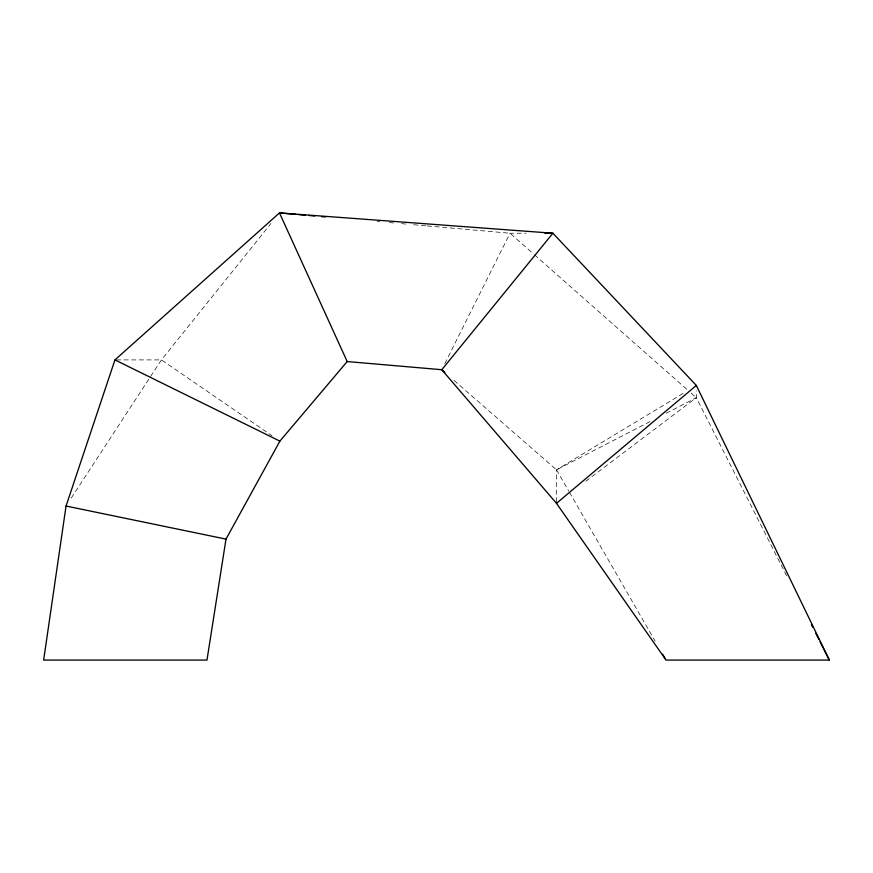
<?xml version="1.0" encoding="UTF-8"?>
<svg xmlns="http://www.w3.org/2000/svg" width="873" height="873" viewBox="0 0 873 873"><rect width="100%" height="100%" fill="white"/><g stroke="black" fill="none" stroke-linecap="round" stroke-linejoin="round"><path stroke-width="0.65" stroke-dasharray="4.37 3.27" d="M444.826 363.626L510.018 233.222L526.103 233.222M71.27 498.036L161.429 359.905L270.99 223.499M585.761 481.241L696.327 397.706L696.327 390.897M556.494 502.019L556.494 469.838L685.84 391.77M454.069 380.442L556.494 469.838L651.727 420.71M666.197 413.256L696.327 397.706L788.09 578.69M116.284 359.905L161.429 359.905L272.07 435.769M377.114 221.524L379.831 221.753M389.325 222.593L394.749 223.073M401.525 223.663L408.313 224.263M413.737 224.743L425.937 225.812M427.29 225.932L510.018 233.222L533.436 253.89M534.451 254.796L687.171 389.62M691.241 393.21L696.327 397.706M556.494 469.838L568.738 491.106M569.425 492.285L655.143 641.175"/><path stroke-width="1.31" d="M544.872 233.222L552.904 233.222L441.782 369.716L556.494 503.35L666.023 660.075L829.35 660.075L696.327 385.44L552.904 233.222L279.48 212.925L114.952 359.905L66.053 506.034L43.65 660.075L206.977 660.075L225.998 539.11L279.895 441.127L347.192 361.553L441.782 369.716L444.848 372.4M556.494 503.35L696.327 385.44M295.751 214.354L279.48 212.925L347.192 361.553M298.468 214.594L305.244 215.195M309.315 215.544L314.738 216.024M321.515 216.624L325.585 216.984M66.053 506.034L225.998 539.11M114.952 359.905L279.895 441.127M662.618 654.172L665.346 658.897M811.486 624.85L812.719 627.283M815.797 633.351L818.885 639.429M820.107 641.862L829.35 660.075"/></g></svg>
